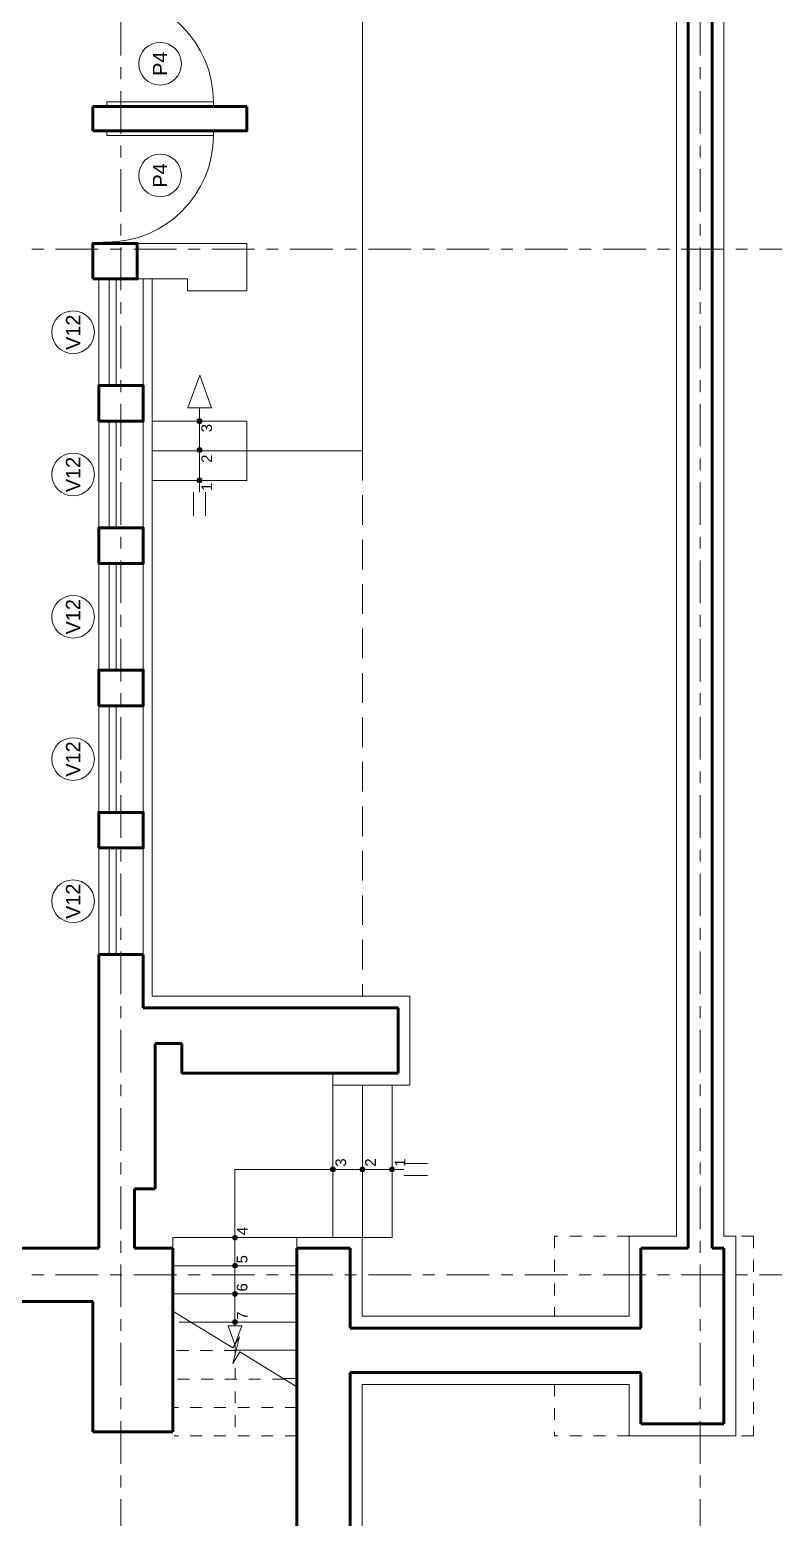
# Model space of a CAD drawing. Header units: millimetres. Extents: x -1459 to -1413, y -119 to 301.
# Drawn here: x -1436.59 to -1430.3, y -104.2 to -91.65 of the extents above; entities that cross this region are included whole.
import ezdxf

# ---------------------------------------------------------------- set-up
doc = ezdxf.new("R2010")
doc.units = ezdxf.units.MM
doc.linetypes.add('ACAD_ISO10W100', pattern=[18, 12, -3, 0, -3])
doc.linetypes.add('RAYITAS', pattern=[0.375, 0.25, -0.125])
for name, color, linetype, lineweight in [('EJES', 2, 'ACAD_ISO10W100', 13), ('GRADAS CAMBIO NIVEL', 3, 'Continuous', 15), ('MURO CORTADO', 1, 'Continuous', 60), ('MURO VISTO', 6, 'Continuous', 18), ('PROYECCIONES', 40, 'RAYITAS', 13), ('PUERTA VENTANA', 4, 'Continuous', 9), ('VANOS CUADRO', 8, 'Continuous', 9)]:
    doc.layers.add(name, color=color, linetype=linetype, lineweight=lineweight)
doc.styles.add('Arial', font='arial.ttf')

# ---------------------------------------------------------------- blocks, each defined once
blk = doc.blocks.new('puerta --85')
at = {"layer": 'PUERTA VENTANA'}
blk.add_lwpolyline([(90.282, 135.51), (90.292, 135.51), (90.292, 135.54), (90.282, 135.54), (90.282, 135.51)], close=True, dxfattribs=at)
blk.add_lwpolyline([(91.192, 135.51), (91.232, 135.51), (91.232, 135.54), (91.222, 135.54), (91.222, 134.61), (91.192, 134.61), (91.192, 135.51)], dxfattribs=at)
blk.add_arc((91.192, 135.51), 0.9, 180, 270, dxfattribs=at)
blk = doc.blocks.new('CIRCULO GRADA')
at = {"layer": 'GRADAS CAMBIO NIVEL'}
h = blk.add_hatch(color=256, dxfattribs=at)
h.paths.add_polyline_path([(0.014, 0.014, 0.414214), (-0.014, 0.014), (0, 0)])
h.paths.add_polyline_path([(0.014, 0.014), (0, 0), (0.014, -0.014, 0.414214)])
h.paths.add_polyline_path([(0.014, -0.014), (0, 0), (-0.014, -0.014, 0.414214)])
h.paths.add_polyline_path([(0, 0), (-0.014, 0.014, 0.414214), (-0.014, -0.014)])
blk.add_circle((0, 0), 0.02, dxfattribs=at)

msp = doc.modelspace()

# ---------------------------------------------------------------- linework, layer by layer
at = {"layer": 'EJES', "ltscale": 0.03}
for p, q in [((-1435.816, -112.325), (-1435.816, -60.4)), ((-1430.928, -112.325), (-1430.928, -60.4)), ((-1427.428, -93.499), (-1451.503, -93.499)), ((-1427.428, -102.15), (-1451.503, -102.15))]:
    msp.add_line(p, q, dxfattribs=at)
at = {"layer": 'GRADAS CAMBIO NIVEL'}
for p, q in [((-1435.153, -95.55, -0.09), (-1435.153, -94.837, -0.09)), ((-1434.753, -94.95, -0.18), (-1435.553, -94.95)), ((-1434.753, -95.45, -0.225), (-1434.753, -94.95, -0.18)), ((-1435.553, -95.2, -0.18), (-1434.753, -95.2, -0.202)), ((-1434.753, -95.45, -0.225), (-1435.553, -95.45, -0.36)), ((-1435.203, -95.75, -0.09), (-1435.203, -95.55, -0.09)), ((-1435.103, -95.75, -0.09), (-1435.103, -95.55, -0.09)), ((-1434.028, -101.837), (-1434.028, -100.55)), ((-1433.778, -101.837), (-1433.778, -100.55)), ((-1433.528, -100.55), (-1433.528, -101.837)), ((-1433.429, -101.262), (-1434.854, -101.262)), ((-1434.854, -101.262), (-1434.854, -102.582)), ((-1433.229, -101.212), (-1433.429, -101.212)), ((-1433.229, -101.312), (-1433.429, -101.312)), ((-1435.377, -101.925), (-1435.377, -101.837)), ((-1435.377, -101.837), (-1434.331, -101.837)), ((-1433.528, -101.837), (-1433.781, -101.837)), ((-1434.331, -102.075), (-1435.377, -102.075)), ((-1434.331, -102.312), (-1435.377, -102.312)), ((-1434.331, -102.55), (-1435.226, -102.55)), ((-1434.331, -102.787), (-1434.844, -102.787)), ((-1434.331, -103.025), (-1434.446, -103.025))]:
    msp.add_line(p, q, dxfattribs=at)
at = {"layer": 'GRADAS CAMBIO NIVEL', "elevation": -0.202}
msp.add_lwpolyline([(-1434.753, -95.2), (-1433.778, -95.2), (-1433.778, -87.2)], dxfattribs=at)
at = {"layer": 'GRADAS CAMBIO NIVEL', "elevation": -0.09}
msp.add_lwpolyline([(-1435.151, -94.562), (-1435.251, -94.837), (-1435.051, -94.837)], close=True, dxfattribs=at)
at = {"layer": 'GRADAS CAMBIO NIVEL'}
msp.add_lwpolyline([(-1435.377, -102.457), (-1434.871, -102.766), (-1434.815, -102.673), (-1434.873, -102.9), (-1434.813, -102.801), (-1434.331, -103.095)], dxfattribs=at)
msp.add_lwpolyline([(-1434.797, -102.582), (-1434.854, -102.74), (-1434.911, -102.582)], close=True, dxfattribs=at)
at = {"layer": 'MURO CORTADO'}
for p, q in [((-1431.028, -101.925), (-1431.028, -80.475)), ((-1430.828, -101.925), (-1430.828, -80.475)), ((-1434.753, -92.296), (-1436.053, -92.296)), ((-1436.003, -101.925), (-1436.003, -99.45)), ((-1435.628, -99.45), (-1436.003, -99.45)), ((-1435.628, -99.9), (-1435.628, -99.45)), ((-1433.478, -99.9), (-1435.628, -99.9)), ((-1433.478, -99.9), (-1433.478, -100.45)), ((-1435.528, -101.425), (-1435.528, -100.2)), ((-1435.303, -100.2), (-1435.528, -100.2)), ((-1435.303, -100.45), (-1435.303, -100.2)), ((-1433.478, -100.45), (-1435.303, -100.45)), ((-1435.703, -101.425), (-1435.528, -101.425)), ((-1435.703, -101.925), (-1435.703, -101.425)), ((-1437.269, -101.925), (-1436.003, -101.925)), ((-1435.377, -101.925), (-1435.703, -101.925)), ((-1435.377, -103.475), (-1435.377, -101.925)), ((-1434.331, -101.925), (-1433.881, -101.925)), ((-1431.428, -101.925), (-1431.028, -101.925)), ((-1431.428, -101.925), (-1431.428, -102.6)), ((-1430.828, -101.925), (-1430.728, -101.925)), ((-1430.728, -101.925), (-1430.728, -103.409)), ((-1436.053, -102.375), (-1437.878, -102.375)), ((-1436.053, -102.375), (-1436.053, -103.475)), ((-1431.428, -102.6), (-1433.881, -102.6)), ((-1431.428, -102.975), (-1433.881, -102.975)), ((-1431.428, -102.975), (-1431.428, -103.409)), ((-1431.428, -103.409), (-1430.728, -103.409)), ((-1436.053, -103.475), (-1435.377, -103.475))]:
    msp.add_line(p, q, dxfattribs=at)
for points in [[(-1436.053, -92.296), (-1436.053, -92.5)], [(-1434.753, -92.296), (-1434.753, -92.5), (-1436.053, -92.5)], [(-1434.331, -104.85), (-1434.331, -101.925)], [(-1433.881, -102.6), (-1433.881, -101.925)], [(-1433.881, -105.525), (-1433.881, -102.975)]]:
    msp.add_lwpolyline(points, dxfattribs=at)
for points in [[(-1436.053, -93.75), (-1435.678, -93.75), (-1435.678, -93.45), (-1436.053, -93.45)], [(-1436.003, -94.95), (-1435.628, -94.95), (-1435.628, -94.65), (-1436.003, -94.65)], [(-1436.003, -96.15), (-1435.628, -96.15), (-1435.628, -95.85), (-1436.003, -95.85)], [(-1436.003, -97.35), (-1435.628, -97.35), (-1435.628, -97.05), (-1436.003, -97.05)], [(-1436.003, -98.55), (-1435.628, -98.55), (-1435.628, -98.25), (-1436.003, -98.25)]]:
    msp.add_lwpolyline(points, close=True, dxfattribs=at)
at = {"layer": 'MURO VISTO'}
for p, q in [((-1431.128, -101.825), (-1431.128, -80.575)), ((-1430.728, -101.825), (-1430.728, -80.575)), ((-1435.678, -93.45), (-1434.753, -93.45)), ((-1434.753, -93.45), (-1434.753, -93.85)), ((-1436.003, -94.65), (-1436.003, -93.75)), ((-1435.253, -93.75), (-1435.678, -93.75)), ((-1435.628, -94.65), (-1435.628, -93.75)), ((-1435.553, -93.75), (-1435.553, -99.8)), ((-1435.253, -93.85), (-1435.253, -93.75)), ((-1434.753, -93.85), (-1435.253, -93.85)), ((-1435.553, -94.25), (-1435.553, -94.5, -0.18)), ((-1436.003, -95.85), (-1436.003, -94.95)), ((-1435.628, -95.85), (-1435.628, -94.95)), ((-1436.003, -97.05), (-1436.003, -96.15)), ((-1435.628, -97.05), (-1435.628, -96.15)), ((-1436.003, -98.25), (-1436.003, -97.35)), ((-1435.628, -98.25), (-1435.628, -97.35)), ((-1436.003, -99.45), (-1436.003, -98.55)), ((-1435.628, -99.45), (-1435.628, -98.55)), ((-1433.378, -99.8), (-1435.553, -99.8)), ((-1433.378, -99.8), (-1433.378, -100.55)), ((-1434.028, -100.55), (-1434.028, -100.45)), ((-1433.378, -100.55), (-1434.028, -100.55)), ((-1431.528, -101.825), (-1431.528, -102.5)), ((-1431.528, -101.825), (-1431.128, -101.825)), ((-1430.728, -101.825), (-1430.628, -101.825)), ((-1430.628, -101.825), (-1430.628, -103.509)), ((-1434.331, -101.837), (-1433.781, -101.837)), ((-1434.331, -101.837), (-1434.331, -101.925)), ((-1431.528, -102.5), (-1433.781, -102.5)), ((-1431.528, -103.075), (-1433.781, -103.075)), ((-1431.528, -103.075), (-1431.528, -103.509)), ((-1431.528, -103.509), (-1430.628, -103.509))]:
    msp.add_line(p, q, dxfattribs=at)
for points in [[(-1433.781, -102.5), (-1433.781, -101.837)], [(-1433.781, -105.625), (-1433.781, -103.075)]]:
    msp.add_lwpolyline(points, dxfattribs=at)
at = {"layer": 'PROYECCIONES'}
msp.add_line((-1433.778, -95.2, -0.202), (-1433.778, -99.8, -0.202), dxfattribs=at)
at = {"layer": 'PROYECCIONES', "linetype": 'RAYITAS', "lineweight": 13, "ltscale": 0.3}
for p, q in [((-1431.528, -101.825), (-1432.158, -101.825)), ((-1432.158, -101.825), (-1432.158, -102.5)), ((-1430.478, -101.825), (-1430.628, -101.825)), ((-1430.478, -101.825), (-1430.478, -103.509)), ((-1435.226, -102.55), (-1435.367, -102.55)), ((-1434.844, -102.79), (-1435.367, -102.79)), ((-1434.853, -102.735), (-1434.853, -103.51)), ((-1434.438, -103.03), (-1435.367, -103.03)), ((-1432.158, -103.075), (-1432.158, -103.509)), ((-1434.331, -103.27), (-1435.367, -103.27)), ((-1434.331, -103.51), (-1435.367, -103.51)), ((-1431.528, -103.509), (-1432.158, -103.509)), ((-1430.478, -103.509), (-1430.628, -103.509))]:
    msp.add_line(p, q, dxfattribs=at)
at = {"layer": 'PUERTA VENTANA'}
for p, q in [((-1435.916, -94.65), (-1435.916, -93.75)), ((-1435.856, -94.65), (-1435.856, -93.75)), ((-1435.916, -95.85), (-1435.916, -94.95)), ((-1435.856, -95.85), (-1435.856, -94.95)), ((-1435.916, -97.05), (-1435.916, -96.15)), ((-1435.856, -97.05), (-1435.856, -96.15)), ((-1435.916, -98.25), (-1435.916, -97.35)), ((-1435.856, -98.25), (-1435.856, -97.35)), ((-1435.916, -99.45), (-1435.916, -98.55)), ((-1435.856, -99.45), (-1435.856, -98.55))]:
    msp.add_line(p, q, dxfattribs=at)
at = {"layer": 'VANOS CUADRO'}
for centre in [(-1435.486, -91.935), (-1435.486, -92.877), (-1436.22, -94.2), (-1436.22, -95.4), (-1436.22, -96.6), (-1436.22, -97.8), (-1436.22, -99)]:
    msp.add_circle(centre, 0.18, dxfattribs=at)

# ---------------------------------------------------------------- block references
at = {"layer": 'GRADAS CAMBIO NIVEL', "xscale": -1, "rotation": 359.9999974019935}
for p in [(-1435.153, -94.95, -0.09), (-1435.153, -95.194, -0.09), (-1435.153, -95.45, -0.09), (-1434.028, -101.262), (-1433.778, -101.262), (-1433.528, -101.262), (-1434.854, -101.837), (-1434.854, -102.075), (-1434.854, -102.312), (-1434.854, -102.55)]:
    msp.add_blockref('CIRCULO GRADA', p, dxfattribs=at)
at = {"layer": 'PUERTA VENTANA', "xscale": -1, "rotation": 90}
msp.add_blockref('puerta --85', (-1300.425, -1.065), dxfattribs=at)
at = {"layer": 'PUERTA VENTANA', "rotation": 90}
msp.add_blockref('puerta --85', (-1300.425, -183.732), dxfattribs=at)

# ---------------------------------------------------------------- texts
at = {"layer": 'GRADAS CAMBIO NIVEL', "char_height": 0.09, "width": 0.1643, "attachment_point": 5, "rotation": 90, "style": 'Arial'}
for s, insert in [('3', (-1435.092, -95.009, -0.292)), ('2', (-1435.092, -95.267, -0.292)), ('1', (-1435.092, -95.504, -0.292)), ('3', (-1433.96, -101.204)), ('2', (-1433.71, -101.204)), ('1', (-1433.46, -101.204)), ('4', (-1434.793, -101.782)), ('5', (-1434.793, -102.02)), ('6', (-1434.793, -102.257)), ('7', (-1434.793, -102.495))]:
    msp.add_mtext(s, dxfattribs=dict(at, insert=insert))
at = {"layer": 'VANOS CUADRO', "char_height": 0.12, "width": 0.4285, "attachment_point": 5, "rotation": 90, "style": 'Arial'}
for s, insert in [('P4', (-1435.486, -91.935)), ('P4', (-1435.486, -92.877)), ('V12', (-1436.22, -94.2)), ('V12', (-1436.22, -95.4)), ('V12', (-1436.22, -96.6)), ('V12', (-1436.22, -97.8)), ('V12', (-1436.22, -99))]:
    msp.add_mtext(s, dxfattribs=dict(at, insert=insert))

doc.saveas('drawing.dxf')
